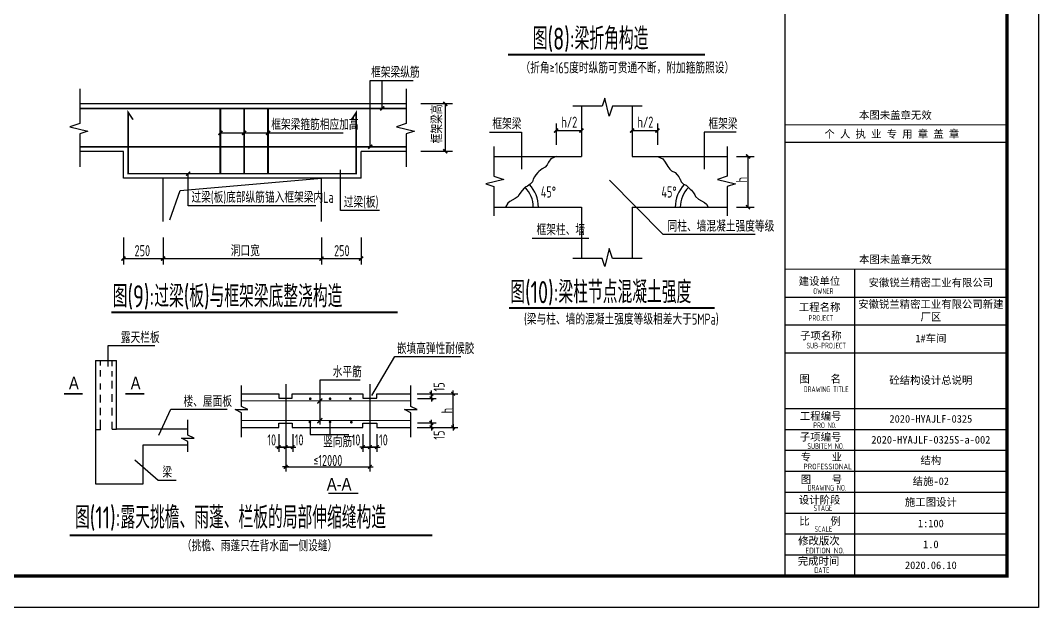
# Model space of a CAD drawing. Extents: x 293620 to 503924, y -252071 to 755100.
# Drawn here: x 438510 to 470631, y 695700 to 714228 of the extents above; entities that cross this region are included whole.
import ezdxf

# ---------------------------------------------------------------- set-up
doc = ezdxf.new("R2010")
doc.units = 0
doc.header["$LTSCALE"] = 1000
doc.header["$MEASUREMENT"] = 0
doc.linetypes.add('HIDDEN', pattern=[0.375, 0.25, -0.125])
for name, color, linetype in [('3T_WOOD', 21, 'Continuous'), ('dim', 7, 'Continuous'), ('PUB_TITLE', 171, 'Continuous'), ('TK', 4, 'Continuous'), ('图形', 2, 'Continuous'), ('文字', 4, 'Continuous'), ('沉降观测-室外', 9, 'Continuous'), ('表格', 7, 'Continuous')]:
    doc.layers.add(name, color=color, linetype=linetype)
doc.styles.add('HS', font='天和字符.shx', dxfattribs={"width": 0.7, "bigfont": '天和汉字.shx'})
doc.styles.add('TSSD_REIN', font='tssdeng.shx', dxfattribs={"width": 0.7, "bigfont": 'tssdchn.shx'})
doc.styles.add('图签宋体', font='', dxfattribs={"height": 300})
doc.styles.get('图签宋体').set_extended_font_data('NSimSun')

# ---------------------------------------------------------------- blocks, each defined once
blk = doc.blocks.new('DMTK2')
blk.add_line((-10, 0), (10, 0))
at = {"const_width": 4}
blk.add_lwpolyline([(-5.7, -5.7), (5.7, 5.7)], dxfattribs=at)
blk = doc.blocks.new('_ArchTick')
at = {"color": 0, "linetype": 'ByBlock', "const_width": 0.4}
blk.add_lwpolyline([(-0.5, -0.5), (0.5, 0.5)], dxfattribs=at)
blk = doc.blocks.new('GeYuanFrame_78215571', base_point=(20.09, 4.53))
at = {"layer": 'PUB_TITLE'}
blk.add_lwpolyline([(803.09, 14.53), (803.09, 111.33)], dxfattribs=at)
at = {"layer": 'TK'}
for p, q in [((781.09, 102.53), (851.09, 102.53)), ((781.09, 93.73), (851.09, 93.73)), ((781.09, 84.93), (803.09, 84.93)), ((781.09, 84.93), (851.09, 84.93)), ((781.09, 67.37), (851.09, 67.37)), ((781.09, 67.33), (851.09, 67.33)), ((781.09, 60.77), (851.09, 60.77)), ((781.09, 54.17), (851.09, 54.17)), ((781.09, 47.57), (851.09, 47.57)), ((781.09, 40.97), (851.09, 40.97)), ((781.09, 34.37), (851.09, 34.37)), ((781.09, 27.77), (851.09, 27.77)), ((781.09, 21.17), (851.09, 21.17)), ((781.09, 14.53), (851.09, 14.53))]:
    blk.add_line(p, q, dxfattribs=at)
blk.add_lwpolyline([(20.09, 4.53), (20.09, 598.53), (861.09, 598.53), (861.09, 4.53)], close=True, dxfattribs=at)
at = {"layer": 'TK', "const_width": 1}
blk.add_lwpolyline([(45.09, 588.53), (851.09, 588.53), (851.09, 14.53), (45.09, 14.53)], close=True, dxfattribs=at)
at = {"layer": 'TK'}
for points, const_width in [([(781.09, 588.53), (781.09, 14.53)], 0.4), ([(781.09, 156.83), (851.09, 156.83)], 0.35), ([(781.09, 111.33), (851.09, 111.33)], 0.35), ([(781.09, 67.37), (851.09, 67.37)], 0.35)]:
    blk.add_lwpolyline(points, dxfattribs=dict(at, const_width=const_width))
blk.add_lwpolyline([(781.09, 151.33), (851.09, 151.33)], dxfattribs=at)
at = {"layer": 'TK', "style": '图签宋体'}
for s, p in [('本图未盖章无效', (804.43, 158.7)), ('个 人 执 业 专 用 章 盖 章', (793.52, 152.77)), ('本图未盖章无效', (804.43, 113.2)), ('建设单位', (785.39, 106.33)), ('工程名称', (785.47, 98.12)), ('子项名称', (785.85, 89.14)), ('图    名', (785.63, 75.5)), ('工程编号', (785.77, 63.77)), ('子项编号', (785.77, 57.19)), ('专    业', (786.01, 50.88)), ('图    号', (786.02, 43.77)), ('设计阶段', (785.45, 37.32)), ('比    例', (785.59, 30.63)), ('修改版次', (785.24, 24.41)), ('完成时间', (785.11, 18.02))]:
    blk.add_text(s, height=2.4, dxfattribs=at).set_placement(p)
at = {"layer": 'TK', "style": 'TSSD_REIN'}
for s, width, p in [('OWNER', 0.7, (789.98, 103.48)), ('PROJECT', 0.7, (788.52, 95.02)), ('SUB-PROJECT', 0.7, (787.86, 86.3)), ('DRAWING TITLE', 0.7, (786.97, 72.53)), ('PRO N0.', 0.7, (790.01, 61.15)), ('SUBITEM NO.', 0.7, (788.15, 54.58)), ('PROFESSIONAL', 0.8, (786.88, 48.15)), ('DRAWING NO.', 0.7, (788.19, 41.45)), ('STAGE', 0.7, (790.09, 35.03)), ('SCALE', 0.7, (790.38, 28.42)), ('EDITION NO.', 0.8, (787.53, 21.64)), ('DATE', 0.7, (790.33, 15.45))]:
    blk.add_text(s, height=1.8, dxfattribs=dict(at, width=width)).set_placement(p)
at = {"layer": 'TK', "char_height": 2.4, "width": 48, "attachment_point": 5, "style": '图签宋体'}
for s, insert in [('安徽锐兰精密工业有限公司', (827.09, 106.93)), ('安徽锐兰精密工业有限公司新建厂区', (827.09, 98.13)), ('1#车间', (827.09, 89.33)), ('砼结构设计总说明', (827.09, 76.13)), ('2020-HYAJLF-0325', (827.09, 64.07)), ('2020-HYAJLF-0325S-a-002', (827.09, 57.47)), ('结构', (827.09, 50.87)), ('结施-02', (827.09, 44.27)), ('施工图设计', (827.09, 37.67)), ('1:100', (827.09, 31.07)), ('1.0', (827.09, 24.47)), ('2020.06.10', (827.09, 17.88))]:
    blk.add_mtext(s, dxfattribs=dict(at, insert=insert))

msp = doc.modelspace()

# ---------------------------------------------------------------- linework, layer by layer
at = {"layer": 'dim', "color": 3, "linetype": 'Continuous'}
for p, q in [((441278.5, 703971), (442751.2, 703971)), ((441278.5, 703311.7), (441278.5, 703971)), ((449600.5, 702395.7), (450317.6, 703625.7)), ((450317.6, 703625.7), (452402.5, 703625.7)), ((442877.4, 701136.4), (443254.9, 701957.7)), ((443254.9, 701957.7), (445031.5, 701957.7)), ((442122.1, 700363.4), (442852.5, 699724.9)), ((442852.5, 699724.9), (443421.2, 699724.9))]:
    msp.add_line(p, q, dxfattribs=at)
at = {"layer": '图形', "color": 3, "linetype": 'Continuous'}
for p, q in [((449546.8, 710241.5), (449546.8, 712331.8)), ((449546.8, 712331.8), (450896.1, 712331.8)), ((449925.9, 711449.6), (449925.9, 712331.8)), ((440381.5, 712063.8), (440381.5, 710970.6)), ((450682, 712063.8), (450682, 710970.6)), ((450682, 711595.6), (440381.5, 711595.6)), ((452138.4, 711595.6), (451139.1, 711595.6)), ((451912.9, 711595.6), (451912.9, 710095.6)), ((456862, 711518.2), (455932.5, 711518.2)), ((456209.2, 711518.2), (456209.2, 709935.3)), ((456948.3, 711777.3), (456862, 711518.2)), ((457082.8, 711210), (456948.3, 711777.3)), ((457185.5, 711518.2), (457082.8, 711210)), ((458123.8, 711518.2), (457185.5, 711518.2)), ((457809.2, 711518.2), (457809.2, 709935.3)), ((440381.5, 710970.6), (440073.3, 710868)), ((440073.3, 710868), (440640.6, 710733.4)), ((450682, 710970.6), (450373.7, 710868)), ((450373.7, 710868), (450941.1, 710733.4)), ((455409.2, 710978.7), (455409.2, 710297.9)), ((458609.2, 710978.7), (458609.2, 710297.9)), ((440640.6, 710733.4), (440381.5, 710647.2)), ((440381.5, 710647.2), (440381.5, 709605.1)), ((444821, 710677), (448692, 710677)), ((450941.1, 710733.4), (450682, 710647.2)), ((450682, 710647.2), (450682, 709605.1)), ((453309.2, 710698.3), (454318.7, 710698.3)), ((454318.7, 710698.3), (454318.7, 709531.9)), ((455409.2, 710749.9), (456209.2, 710749.9)), ((457809.2, 710749.9), (458609.2, 710749.9)), ((461094.1, 710698.3), (460084.7, 710698.3)), ((460084.7, 710698.3), (460084.7, 709531.9)), ((453448.1, 710249.9), (453448.1, 709311.5)), ((460810.3, 710249.9), (460810.3, 709311.5)), ((441759.1, 710095.6), (440381.5, 710095.6)), ((441759.1, 709245.6), (441759.1, 710095.6)), ((449259.1, 709245.6), (449259.1, 710095.6)), ((450682, 710095.6), (449259.1, 710095.6)), ((452138.4, 710095.6), (451139.1, 710095.6)), ((452138.4, 710095.6), (451139.1, 710095.6)), ((453448.1, 709935.3), (456209.2, 709935.3)), ((457809.2, 709935.3), (460810.3, 709935.3)), ((461099.9, 709935.3), (461654.3, 709935.3)), ((461462.5, 709935.3), (461462.5, 708335.3)), ((443803.9, 708379.6), (443803.9, 709391.5)), ((448608.1, 708227), (448608.1, 709512.3)), ((453448.1, 709311.5), (453756.4, 709208.9)), ((460810.3, 709311.5), (460502.1, 709208.9)), ((449259.1, 709245.6), (441759.1, 709245.6)), ((443009.1, 707882.7), (443009.1, 709245.6)), ((443548.7, 708861.9), (448009.1, 709245.6)), ((448009.1, 707882.7), (448009.1, 709245.6)), ((453756.4, 709208.9), (453189, 709074.4)), ((453189, 709074.4), (453448.1, 708988.1)), ((453448.1, 708988.1), (453448.1, 708058.6)), ((457090.5, 709184.7), (458776.5, 707481.6)), ((460502.1, 709208.9), (461069.4, 709074.4)), ((461069.4, 709074.4), (460810.3, 708988.1)), ((460810.3, 708988.1), (460810.3, 708058.6)), ((443228.4, 707939.7), (443548.7, 708861.9)), ((447828, 708379.6), (443803.9, 708379.6)), ((453448.1, 708335.3), (456209.2, 708335.3)), ((456209.2, 708335.3), (456209.2, 706718.2)), ((457809.2, 708335.3), (457809.2, 706718.2)), ((457809.2, 708335.3), (460810.3, 708335.3)), ((461099.9, 708335.3), (461654.3, 708335.3)), ((449839.8, 708227), (448608.1, 708227)), ((441759.1, 707374.9), (441759.1, 706530.3)), ((443009.1, 707374.9), (443009.1, 706530.3)), ((448009.1, 707374.9), (448009.1, 706530.3)), ((449259.1, 707374.9), (449259.1, 706530.3)), ((454656.7, 707354.9), (456437, 707354.9)), ((458776.5, 707481.6), (461690.2, 707481.6)), ((457082.8, 707026.5), (456948.3, 706459.2)), ((457185.5, 706718.2), (457082.8, 707026.5)), ((441759.1, 706710.3), (449259.1, 706710.3)), ((456862, 706718.2), (455932.5, 706718.2)), ((456948.3, 706459.2), (456862, 706718.2)), ((458123.8, 706718.2), (457185.5, 706718.2)), ((440880.3, 703495), (440880.3, 699603.8)), ((440880.3, 703495), (441543.2, 703495)), ((441035.2, 703336.1), (441035.2, 703495)), ((441410.4, 703316.4), (441410.4, 703495)), ((441543.2, 701326.9), (441543.2, 703495)), ((441035.2, 702992.6), (441035.2, 703194.3)), ((441410.4, 702987.2), (441410.4, 703161.6)), ((441410.4, 702616.4), (441410.4, 702856.3)), ((447964.4, 702888.7), (449224.7, 702888.7)), ((447964.4, 701472.9), (447964.4, 702888.7)), ((441035.2, 702583.7), (441035.2, 702774.5)), ((446879.7, 702754.2), (446879.7, 700004.7)), ((449535.2, 702754.2), (449535.2, 699995.2)), ((451475.3, 702346.3), (451475.3, 702546.3)), ((452160, 702346.3), (452160, 702546.3)), ((441035.2, 702169.3), (441035.2, 702414.7)), ((441410.4, 702196.6), (441410.4, 702436.5)), ((445485.1, 702446.3), (446658.3, 702446.3)), ((446658.3, 702446.3), (446658.3, 702313.6)), ((447078.9, 702446.3), (449314.8, 702446.3)), ((447078.9, 702313.6), (447078.9, 702446.3)), ((449314.8, 702446.3), (449314.8, 702313.6)), ((449757.6, 702446.3), (450830.9, 702446.3)), ((449757.6, 702313.6), (449757.6, 702446.3)), ((451030.9, 702446.3), (451625.3, 702446.3)), ((451032.6, 702301.2), (451625.3, 702301.2)), ((451130.9, 702446.3), (452310, 702446.3)), ((451475.3, 702311.2), (451475.3, 702436.3)), ((451475.3, 702401.2), (451475.3, 702201.2)), ((452160, 701394.4), (452160, 702436.3)), ((441035.2, 701771.3), (441035.2, 702005.8)), ((441410.4, 701760.4), (441410.4, 702000.3)), ((441035.2, 701304.8), (441035.2, 701624.1)), ((441410.4, 701326.9), (441410.4, 701558.7)), ((447654.5, 701539.8), (447654.5, 701163.2)), ((451475.3, 701429.5), (451475.3, 701629.5)), ((441035.2, 701304.8), (440880.3, 701304.8)), ((441410.4, 701326.9), (441543.2, 701326.9)), ((443789.8, 701326.9), (441543.2, 701326.9)), ((448274.4, 701536.2), (448274.4, 701163.2)), ((451030.9, 701384.4), (451625.3, 701384.4)), ((451032.6, 701529.5), (451625.3, 701529.5)), ((451130.9, 701384.4), (452310, 701384.4)), ((451475.3, 701519.5), (451475.3, 701394.4)), ((451475.3, 701484.4), (451475.3, 701284.4)), ((452160, 701484.4), (452160, 701284.4)), ((446658.3, 701173.8), (446658.3, 700614.9)), ((446879.7, 701185.4), (446879.7, 700614.9)), ((446879.7, 701185.4), (446879.7, 700614.9)), ((447101, 701173.8), (447101, 700614.9)), ((447654.5, 701163.2), (448872.8, 701163.2)), ((449314.8, 701173.8), (449314.8, 700614.9)), ((449536.2, 701185.4), (449536.2, 700614.9)), ((449757.6, 701173.8), (449757.6, 700614.9)), ((442385.6, 700840.2), (443789.8, 700840.2)), ((442385.6, 699603.8), (442385.6, 700840.2)), ((446758.3, 700764.9), (446558.3, 700764.9)), ((446668.3, 700764.9), (446869.7, 700764.9)), ((446979.7, 700764.9), (446779.7, 700764.9)), ((446779.7, 700764.9), (446979.7, 700764.9)), ((447091, 700764.9), (446889.7, 700764.9)), ((447001, 700764.9), (447201, 700764.9)), ((449414.8, 700764.9), (449214.8, 700764.9)), ((449324.8, 700764.9), (449526.2, 700764.9)), ((449436.2, 700764.9), (449636.2, 700764.9)), ((449747.6, 700764.9), (449546.2, 700764.9)), ((449657.6, 700764.9), (449857.6, 700764.9)), ((446879.7, 700514.9), (446879.7, 699992.8)), ((449536.2, 700514.9), (449536.2, 699992.8)), ((446979.7, 700142.8), (446779.7, 700142.8)), ((446889.7, 700142.8), (449526.2, 700142.8)), ((449436.2, 700142.8), (449636.2, 700142.8)), ((440880.3, 699603.8), (442385.6, 699603.8))]:
    msp.add_line(p, q, dxfattribs=at)
at = {"layer": '图形', "color": 1, "linetype": 'Continuous'}
msp.add_line((449536.2, 701185.4), (449536.2, 700614.9), dxfattribs=at)
at = {"layer": '图形', "color": 3, "linetype": 'Continuous'}
for points, const_width in [([(453893.1, 713148.5), (460111.5, 713148.5)], 60), ([(444821, 711449.6), (444821, 709391.5)], 60), ([(445571, 711449.6), (445571, 709391.5)], 60), ([(446321, 711449.6), (446321, 709391.5)], 60), ([(453920.2, 705150.7), (460412.2, 705150.7)], 60), ([(441378.5, 705019.7), (450415.7, 705019.7)], 60), ([(451531.9, 702389.7), (451418.8, 702502.9)], 40), ([(452216.6, 702389.7), (452103.5, 702502.9)], 40), ([(447878.2, 702138.9), (448036.9, 702297.6)], 45), ([(451418.8, 702357.7), (451531.9, 702244.6)], 40), ([(447878.2, 701519.5), (448034.4, 701675.6)], 45), ([(451531.9, 701472.9), (451418.8, 701586.1)], 40), ([(451418.8, 701441), (451531.9, 701327.8)], 40), ([(452103.5, 701441), (452216.6, 701327.8)], 40), ([(446714.9, 700821.5), (446601.7, 700708.4)], 40), ([(446936.2, 700821.5), (446823.1, 700708.4)], 40), ([(446823.1, 700708.4), (446936.2, 700821.5)], 40), ([(447044.5, 700708.4), (447157.6, 700821.5)], 40), ([(449371.4, 700821.5), (449258.3, 700708.4)], 40), ([(449479.7, 700708.4), (449592.8, 700821.5)], 40), ([(449701, 700708.4), (449814.2, 700821.5)], 40), ([(446936.2, 700199.3), (446823.1, 700086.2)], 40), ([(449479.7, 700086.2), (449592.8, 700199.3)], 40)]:
    msp.add_lwpolyline(points, dxfattribs=dict(at, const_width=const_width))
at = {"layer": '图形', "color": 3, "linetype": 'HIDDEN', "ltscale": 0.6, "const_width": 50}
for points in [[(450682, 711449.6), (440381.5, 711449.6)], [(450682, 710241.5), (440381.5, 710241.5)]]:
    msp.add_lwpolyline(points, dxfattribs=at)
at = {"layer": '图形', "color": 3, "linetype": 'Continuous', "ltscale": 0.6}
for points, const_width in [([(448954, 711095.7), (449105.4, 711319.6), (449105.4, 709391.5), (441912.8, 709391.5), (441912.8, 711319.6), (442064.1, 711095.7)], 50), ([(445485.1, 702225.1), (450830.9, 702225.1)], 36), ([(445485.1, 701605.6), (450830.9, 701605.6)], 36)]:
    msp.add_lwpolyline(points, dxfattribs=dict(at, const_width=const_width))
at = {"layer": '图形', "color": 3, "linetype": 'Continuous'}
for points in [[(455409.2, 709935.3), (455245.6, 709856), (455171.5, 709751.1), (455132.2, 709674.8), (455064.3, 709594.6), (454965.5, 709539), (454869, 709455), (454832.6, 709424.1), (454770.9, 709356.2), (454727.3, 709294.5), (454691.2, 709216), (454660.4, 709129.6), (454586.3, 709061.7), (454504.7, 708998.4), (454436.3, 708967.6), (454401.5, 708936.7), (454339.8, 708856.5), (454233, 708727), (454213.9, 708676), (454113.8, 708605.4), (453949.7, 708511), (453891, 708456.2), (453809.2, 708335.3)], [(458609.2, 709935.3), (458772.8, 709856), (458846.9, 709751.1), (458930.8, 709618.3), (458998.7, 709538.1), (459052.9, 709482.5), (459162.8, 709432.7), (459223.5, 709357.3), (459285.3, 709289.4), (459310, 709227.7), (459327.2, 709216), (459358.1, 709129.6), (459432.1, 709061.7), (459513.7, 709025.1), (459643.4, 708900.8), (459678.2, 708869.9), (459739.9, 708789.7), (459785.4, 708727), (459804.6, 708676), (459904.7, 708584.2), (460087.9, 708484.3), (460159.1, 708429.4), (460209.2, 708335.3)], [(445485.1, 701076.4), (445485.1, 701846.7), (445285.1, 701946.7), (445685.1, 701946.7), (445485.1, 702046.7), (445485.1, 702708.9)], [(450830.9, 701076.4), (450830.9, 701846.7), (450630.9, 701946.7), (451030.9, 701946.7), (450830.9, 702046.7), (450830.9, 702708.9)], [(443789.8, 700619.6), (443789.8, 700946.2), (443589.8, 701046.2), (443989.8, 701046.2), (443789.8, 701146.2), (443789.8, 701621.3)]]:
    msp.add_lwpolyline(points, dxfattribs=at)
at = {"layer": '图形', "color": 3, "linetype": 'Continuous', "const_width": 42.5}
for points in [[(447633, 702289.4, 1), (447675.5, 702289.4, 1)], [(448258.8, 702289.4, 1), (448301.3, 702289.4, 1)], [(448897.2, 702295.7, 1), (448939.7, 702295.7, 1)], [(447620.4, 701556.7, 1), (447662.9, 701556.7, 1)], [(448258.8, 701556.7, 1), (448301.3, 701556.7, 1)], [(448928.8, 701550.4, 1), (448971.3, 701550.4, 1)]]:
    msp.add_lwpolyline(points, format="xyb", close=True, dxfattribs=at)
at = {"layer": '图形', "color": 3, "linetype": 'Continuous'}
for centre, radius, start, end in [((453809.2, 708335.3), 881.5, 0, 45.27278), ((453809.2, 708335.3), 1040.9, 0, 43.1864), ((460209.2, 708335.3), 1040.9, 136.8136, 180), ((460209.2, 708335.3), 881.5, 135.12723, 180)]:
    msp.add_arc(centre, radius, start, end, dxfattribs=at)
at = {"layer": '文字'}
for p, q in [((446658.3, 702313.6), (447078.9, 702313.6)), ((449314.8, 702313.6), (449757.6, 702313.6)), ((445485.1, 701384.4), (446658.3, 701384.4)), ((446658.3, 701517.1), (447078.9, 701517.1)), ((446658.3, 701384.4), (446658.3, 701517.1)), ((447078.9, 701517.1), (447078.9, 701384.4)), ((447078.9, 701384.4), (449314.8, 701384.4)), ((449314.8, 701384.4), (449314.8, 701517.1)), ((449314.8, 701517.1), (449757.6, 701517.1)), ((449757.6, 701517.1), (449757.6, 701384.4)), ((449757.6, 701384.4), (450830.9, 701384.4))]:
    msp.add_line(p, q, dxfattribs=at)
at = {"layer": '文字', "const_width": 60}
for points in [[(439881.6, 702445.7), (440475.4, 702445.7)], [(441821.5, 702445.7), (442415.2, 702445.7)]]:
    msp.add_lwpolyline(points, dxfattribs=at)
at = {"layer": '文字', "color": 3, "const_width": 45}
msp.add_lwpolyline([(448221.7, 699305.5), (449167.4, 699305.5)], dxfattribs=at)
at = {"layer": '沉降观测-室外', "color": 3, "linetype": 'Continuous', "const_width": 60}
msp.add_lwpolyline([(440063.9, 697983.6), (451501.3, 697983.6)], dxfattribs=at)

# ---------------------------------------------------------------- block references
at = {"layer": '3T_WOOD', "xscale": 100, "yscale": 100, "zscale": 100}
msp.add_blockref('GeYuanFrame_78215571', (386531.3, 695699.9), dxfattribs=at)
at = {"layer": '图形', "color": 3, "linetype": 'Continuous', "xscale": 10, "yscale": 10, "zscale": 10, "rotation": 180}
msp.add_blockref('DMTK2', (449536.2, 700764.9), dxfattribs=at)
at = {"layer": '表格', "color": 3, "linetype": 'Continuous', "xscale": 127, "yscale": 127, "zscale": 127}
for p, rotation in [((449925.9, 711449.6), 180), ((451912.9, 711595.6), 90), ((444821, 710677), 180), ((445571, 710677), 180), ((446321, 710677), 180), ((449546.8, 710241.5), 180), ((451912.9, 710095.6), 90), ((451912.9, 710095.6), 90), ((461462.5, 709935.3), 270), ((443803.9, 709391.5), 180), ((461462.5, 708335.3), 270), ((441759.1, 706710.3), 180), ((443009.1, 706710.3), 180), ((448009.1, 706710.3), 180), ((449259.1, 706710.3), 180)]:
    msp.add_blockref('_ArchTick', p, dxfattribs=dict(at, rotation=rotation))
for p in [(455409.2, 710749.9), (456209.2, 710749.9), (457809.2, 710749.9), (458609.2, 710749.9)]:
    msp.add_blockref('_ArchTick', p, dxfattribs=at)

# ---------------------------------------------------------------- texts
at = {"layer": '图形', "color": 3, "linetype": 'Continuous', "style": 'TSSD_REIN', "width": 0.7}
for s, height, p in [('图(8):梁折角构造', 700, (454673.9, 713300.8)), ('框架梁纵筋', 350, (449573.1, 712415.8)), ('（折角\x93165度时纵筋可贯通不断，附加箍筋照设）', 350, (454287.4, 712555.8)), ('框架梁', 350, (453398.1, 710793.4)), ('h/2', 350, (455576.8, 710841)), ('h/2', 350, (457976.8, 710841)), ('框架梁', 350, (460216.2, 710793.4)), ('框架梁箍筋相应加高', 350, (446423.2, 710768.1)), ('45%%d', 350, (454928.4, 708638.2)), ('45%%d', 350, (458732.5, 708638.2)), ('过梁(板)底部纵筋锚入框架梁内La', 350, (443906.1, 708470.7)), ('过梁(板)', 350, (448710.3, 708318.1)), ('框架柱、墙', 350, (454792.5, 707449.9)), ('同柱、墙混凝土强度等级', 350, (458925.5, 707561)), ('250', 350, (442112.3, 706786.3)), ('洞口宽', 350, (445145.5, 706786.3)), ('250', 350, (448404.8, 706786.3)), ('图(10):梁柱节点混凝土强度', 700, (453964, 705302.9)), ('图(9):过梁(板)与框架梁底整浇构造', 700, (441422.3, 705172)), ('(梁与柱、墙的混凝土强度等级相差大于5MPa)', 350, (454399.4, 704626.3)), ('露天栏板', 350, (441678.6, 704047.6)), ('嵌填高弹性耐候胶', 350, (450383.3, 703702.2)), ('水平筋', 350, (448364.6, 702965.3)), ('楼、屋面板', 350, (443655, 702034.3)), ('竖向筋', 350, (448058.2, 700762.1)), ('梁', 350, (442988.5, 699801.4))]:
    msp.add_text(s, height=height, dxfattribs=at).set_placement(p)
for s, p in [('框架梁高', (451825.1, 710348.8)), ('h', (461436.8, 709113.7))]:
    msp.add_text(s, height=350, rotation=90, dxfattribs=at).set_placement(p)
at = {"layer": '图形', "color": 3, "linetype": 'Continuous', "char_height": 350, "attachment_point": 5, "rotation": 90, "style": 'TSSD_REIN'}
for s, insert in [('\\A1;15', (451718.3, 702663)), ('\\A1;h', (451960, 701915.3)), ('\\A1;15', (451718.3, 701144.3))]:
    msp.add_mtext(s, dxfattribs=dict(at, insert=insert))
at = {"layer": '图形', "color": 3, "linetype": 'Continuous', "char_height": 350, "attachment_point": 5, "style": 'TSSD_REIN'}
for s, insert in [('\\A1;10', (446438.5, 700989.9)), ('\\A1;10', (447303.6, 700989.9)), ('\\A1;10', (449097.2, 700989.9)), ('\\A1;10', (449962.3, 700989.9)), ('\\A1;≤12000', (448207.9, 700342.8))]:
    msp.add_mtext(s, dxfattribs=dict(at, insert=insert))
at = {"layer": '文字', "style": 'HS', "width": 0.875}
for s, p in [('A', (440041.3, 702584)), ('A', (441988.3, 702584)), ('A-A', (448174.6, 699394.5))]:
    msp.add_text(s, height=400, dxfattribs=at).set_placement(p)
at = {"layer": '沉降观测-室外', "color": 3, "linetype": 'Continuous', "style": 'TSSD_REIN', "width": 0.7}
for s, height, p in [('图(11):露天挑檐、雨蓬、栏板的局部伸缩缝构造', 700, (440232.4, 698194.2)), ('（挑檐、雨蓬只在背水面一侧设缝）', 350, (443605.4, 697478.4))]:
    msp.add_text(s, height=height, dxfattribs=at).set_placement(p)

doc.saveas('drawing.dxf')
